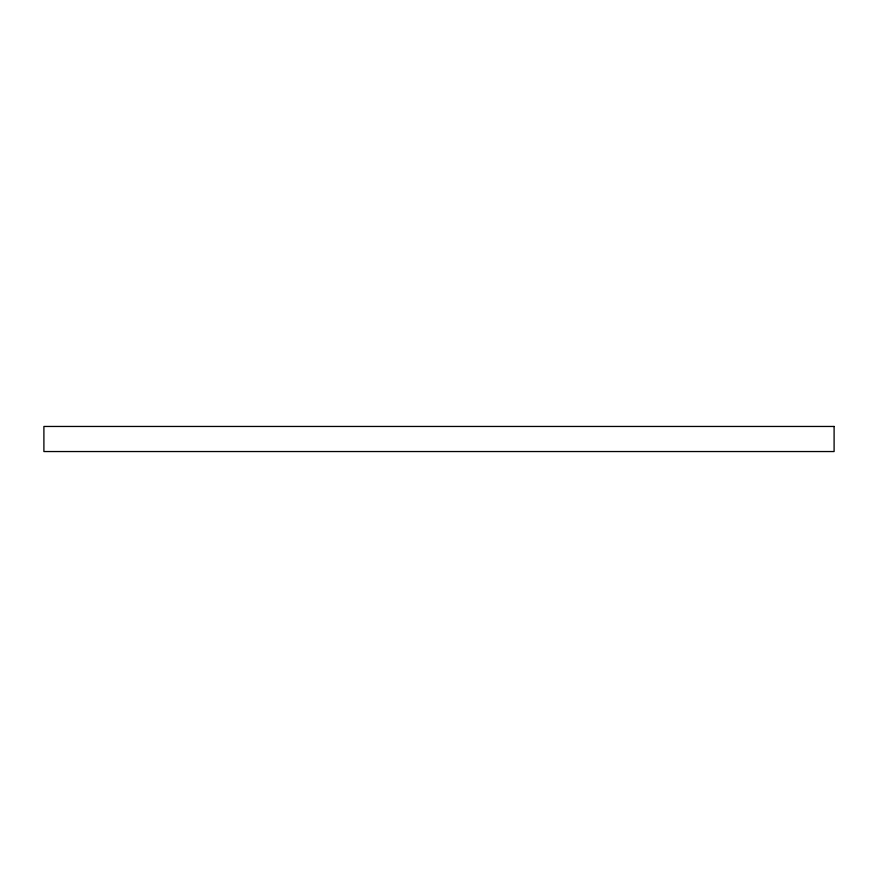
<?xml version="1.0" encoding="UTF-8"?>
<svg xmlns="http://www.w3.org/2000/svg" width="878" height="878" viewBox="0 0 878 878"><rect width="100%" height="100%" fill="white"/><g stroke="black" fill="none" stroke-linecap="round" stroke-linejoin="round"><path stroke-width="1.32" d="M834.1 426.456L43.9 426.456L43.9 451.544L834.1 451.544L834.1 426.456"/></g></svg>
